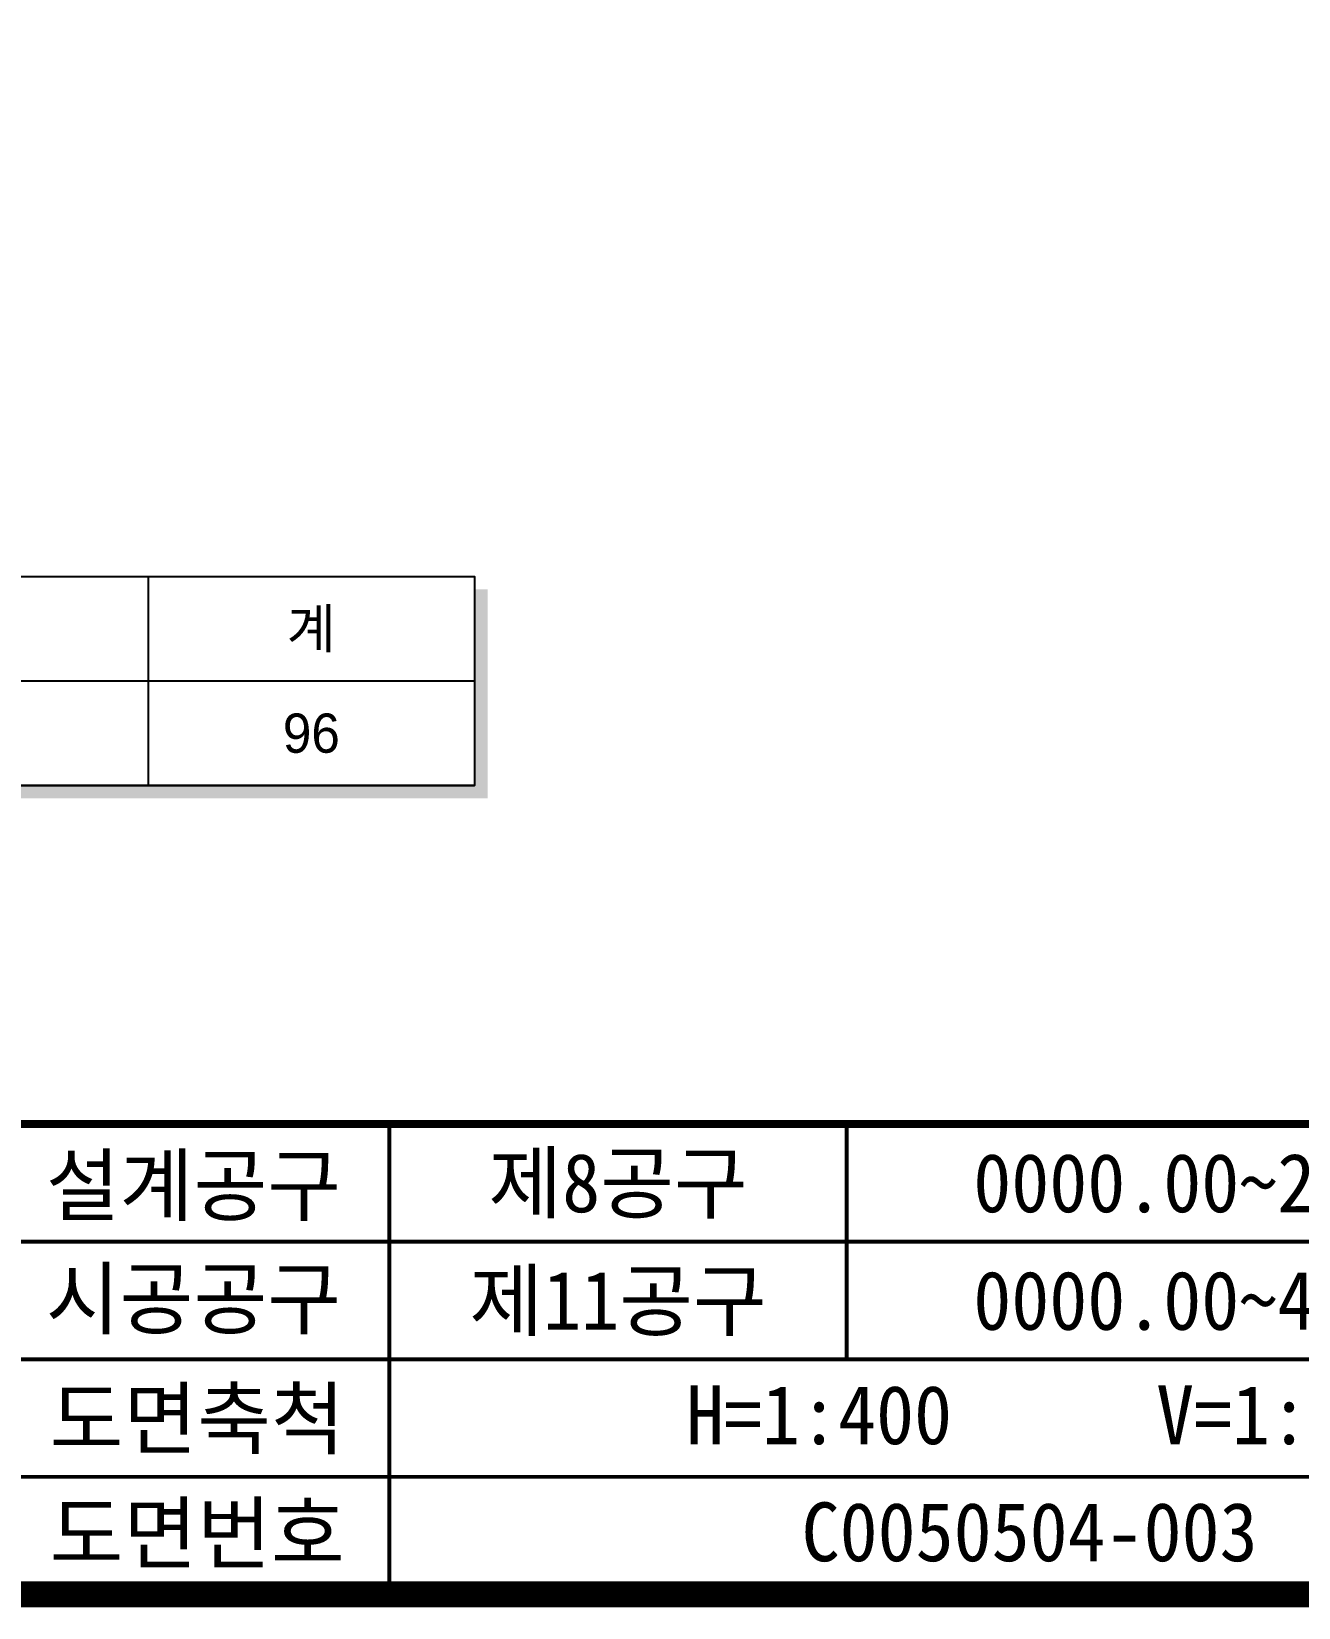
# Model space of a CAD drawing. Header units: feet. Extents: x 0 to 1079770, y 0 to 240000.
# Drawn here: x 977612 to 1016402, y 10000 to 58246 of the extents above; entities that cross this region are included whole.
import ezdxf
from ezdxf.enums import TextEntityAlignment as Align

# ---------------------------------------------------------------- set-up
doc = ezdxf.new("R2010")
doc.units = ezdxf.units.FT
doc.header["$LTSCALE"] = 2200
doc.header["$MEASUREMENT"] = 0
for name, color, linetype in [('CS-TABL-LIN1', 4, 'CONTINUOUS'), ('CS-TABL-LIN2', 1, 'CONTINUOUS'), ('CS-TABL-TEX1', 6, 'CONTINUOUS'), ('CS-TABL-TEX2', 3, 'CONTINUOUS'), ('CX-BORD-LIN1', 4, 'CONTINUOUS'), ('CX-BORD-LIN2', 3, 'CONTINUOUS'), ('CX-BORD-TEX2', 7, 'CONTINUOUS'), ('CX-BORD-TEX3', 6, 'CONTINUOUS'), ('CX-MISC', 2, 'CONTINUOUS')]:
    doc.layers.add(name, color=color, linetype=linetype)
doc.styles.add('A_STANDARD', font='')
doc.styles.add('TB_TEXT', font='')
doc.styles.add('TB_WBTXT', font='')
doc.styles.add('TB_WMTXT', font='')
doc.styles.get('A_STANDARD').set_extended_font_data('Dotum')
doc.styles.get('TB_TEXT').set_extended_font_data('DotumChe')
doc.styles.get('TB_WBTXT').set_extended_font_data('Dotum')
doc.styles.get('TB_WMTXT').set_extended_font_data('DotumChe')

# ---------------------------------------------------------------- blocks, each defined once
blk = doc.blocks.new('CXBLKA1-KHCA-1')
at = {"layer": 'CX-BORD-LIN1', "const_width": 2}
blk.add_lwpolyline([(796, 0), (0, 0), (0, 554), (796, 554)], close=True, dxfattribs=at)
at = {"layer": 'CX-BORD-LIN1', "const_width": 0.6}
blk.add_lwpolyline([(796, 36), (0, 36)], dxfattribs=at)
at = {"layer": 'CX-BORD-LIN2', "const_width": 0.3}
for points in [[(588, 0), (588, 36)], [(623, 18), (623, 36)], [(686, 27), (558, 27)], [(686, 18), (558, 18)], [(796, 9), (558, 9)]]:
    blk.add_lwpolyline(points, dxfattribs=at)
at = {"layer": 'CX-BORD-LIN1', "style": 'TB_TEXT'}
for tag, height, p in [('TR_RNUM5', 3, (285.11, 32.64)), ('TR_RDAT5', 3.5, (317.5, 33)), ('TR_DGN5', 3.5, (451.12, 33)), ('TR_CHK5', 3.5, (491.12, 33)), ('TR_APP5', 3.5, (531.12, 33)), ('TR_RNUM4', 3, (285.11, 26.64)), ('TR_RDAT4', 3.5, (317.5, 27)), ('TR_DGN4', 3.5, (451.12, 27)), ('TR_CHK4', 3.5, (491.12, 27)), ('TR_APP4', 3.5, (531.12, 27)), ('TR_RNUM3', 3, (285.11, 20.64)), ('TR_RDAT3', 3.5, (317.5, 21)), ('TR_DGN3', 3.5, (451.12, 21)), ('TR_CHK3', 3.5, (491.12, 21)), ('TR_APP3', 3.5, (531.12, 21)), ('TR_RNUM2', 3, (285.11, 14.64)), ('TR_RDAT2', 3.5, (317.5, 15)), ('TR_DGN2', 3.5, (451.12, 15)), ('TR_CHK2', 3.5, (491.12, 15)), ('TR_APP2', 3.5, (531.12, 15)), ('TR_RNUM1', 3, (285.11, 8.64)), ('TR_RDAT1', 3.5, (317.5, 9)), ('TR_DGN1', 3.5, (451.12, 9)), ('TR_CHK1', 3.5, (491.12, 9)), ('TR_APP1', 3.5, (531.12, 9))]:
    blk.add_attdef(tag, text='', height=height, dxfattribs=at).set_placement(p, align=Align.MIDDLE_CENTER)
for tag, p in [('TR_RCON5', (342.3, 33)), ('TR_RCON4', (342.3, 27)), ('TR_RCON3', (342.3, 21)), ('TR_RCON2', (342.3, 15)), ('TR_RCON1', (342.3, 9))]:
    blk.add_attdef(tag, text='', height=3.5, dxfattribs=at).set_placement(p, align=Align.MIDDLE_LEFT)
at = {"layer": 'CX-BORD-LIN2', "style": 'TB_TEXT'}
blk.add_attdef('TD_VERSION', text='', height=3, rotation=90, dxfattribs=at).set_placement((800.5, 48.01), align=Align.MIDDLE_CENTER)
at = {"layer": 'CX-BORD-TEX2', "style": 'TB_WMTXT'}
for tag, height, p in [('TB_CNAME', 5, (15.34, 531.83)), ('TB_CSCOP', 4, (16.63, 523.83))]:
    blk.add_attdef(tag, text='', height=height, dxfattribs=at).set_placement(p, align=Align.BOTTOM_LEFT)
at = {"layer": 'CX-BORD-TEX2', "style": 'TB_WBTXT'}
for tag, height, p in [('TB_MTITIL', 10, (398, 533.33)), ('TB_STITL', 7, (398, 518.33))]:
    blk.add_attdef(tag, text='', height=height, dxfattribs=at).set_placement(p, align=Align.MIDDLE_CENTER)
at = {"layer": 'CX-BORD-TEX3', "style": 'TB_TEXT'}
for s, p in [('설계공구', (573, 31.36)), ('시공공구', (573, 22.69)), ('도면축척', (573.29, 13.51)), ('도면번호', (573.29, 4.79))]:
    blk.add_text(s, height=4.5, dxfattribs=at).set_placement(p, align=Align.MIDDLE)
for tag, height, p in [('TD_LNDST', 4.5, (215, 31.5)), ('TD_DSECT', 4.5, (605.5, 31.5)), ('TD_DDIST', 4.5, (654.5, 31.5)), ('TD_DNAME_TOP', 4.5, (755, 27.96)), ('TD_CSECT', 4.5, (605.5, 22.5)), ('TD_CDIST', 4.5, (654.5, 22.5)), ('TD_DNAME_MAIN', 4.5, (755, 21.47)), ('TD_CCOMP', 4.5, (215, 13.59)), ('TD_HSCAL', 4.5, (620.88, 13.75)), ('TD_VSCAL', 4.5, (656.86, 13.75)), ('TD_DNAME_BOT', 3, (755, 15.25)), ('TD_FIELD', 4.5, (180, 5.13)), ('TD_CSTEP', 4.5, (250.74, 5.13)), ('TD_DWGNO', 4.5, (755, 5)), ('TD_DWGCODE', 4.5, (637, 4.79))]:
    blk.add_attdef(tag, text='', height=height, dxfattribs=at).set_placement(p, align=Align.MIDDLE_CENTER)
for tag, height, width, p in [('TD_DCOMP', 4.5, 0.95, (215, 22.59)), ('TD_CNAME', 5, 0.78, (65, 7.6))]:
    blk.add_attdef(tag, text='', height=height, dxfattribs=dict(at, width=width)).set_placement(p, align=Align.MIDDLE_CENTER)

msp = doc.modelspace()

# ---------------------------------------------------------------- linework, layer by layer
at = {"layer": 'CS-TABL-LIN1'}
msp.add_lwpolyline([(789179, 41567), (991179, 41567), (991179, 35167), (789179, 35167)], close=True, dxfattribs=at)
for points in [[(991179, 41167), (991579, 41167), (991179, 35167), (991579, 35167)], [(789579, 35167), (991579, 35167), (789579, 34767), (991579, 34767)]]:
    msp.add_solid(points, dxfattribs=at)
at = {"layer": 'CS-TABL-LIN2'}
for p, q in [((981179, 41567), (981179, 35167)), ((789179, 38367), (991179, 38367)), ((797179, 38367), (991179, 38367)), ((789179, 35167), (991179, 35167)), ((797179, 35167), (991179, 35167))]:
    msp.add_line(p, q, dxfattribs=at)

# ---------------------------------------------------------------- block references
at = {"layer": 'CX-MISC'}
ref = msp.add_blockref('CXBLKA1-KHCA-1', (753370, 10400), dxfattribs=dict(at, xscale=400, yscale=400, zscale=400))
ref.add_attrib('TD_DSECT', '제8공구', dxfattribs={"layer": 'CX-BORD-TEX3', "height": 1800, "style": 'TB_TEXT'}).set_placement((995570, 23000), align=Align.MIDDLE_CENTER)
ref.add_attrib('TD_DDIST', '0000.00~2300.00', dxfattribs={"layer": 'CX-BORD-TEX3', "height": 1800, "style": 'TB_TEXT'}).set_placement((1015170, 23000), align=Align.MIDDLE_CENTER)
ref.add_attrib('TD_CSECT', '제11공구', dxfattribs={"layer": 'CX-BORD-TEX3', "height": 1800, "style": 'TB_TEXT'}).set_placement((995570, 19400), align=Align.MIDDLE_CENTER)
ref.add_attrib('TD_CDIST', '0000.00~4160.00', dxfattribs={"layer": 'CX-BORD-TEX3', "height": 1800, "style": 'TB_TEXT'}).set_placement((1015170, 19400), align=Align.MIDDLE_CENTER)
ref.add_attrib('TD_HSCAL', 'H=1:400', dxfattribs={"layer": 'CX-BORD-TEX3', "height": 1800, "style": 'TB_TEXT'}).set_placement((1001724, 15899), align=Align.MIDDLE_CENTER)
ref.add_attrib('TD_VSCAL', 'V=1:400', dxfattribs={"layer": 'CX-BORD-TEX3', "height": 1800, "style": 'TB_TEXT'}).set_placement((1016115, 15899), align=Align.MIDDLE_CENTER)
ref.add_attrib('TD_DWGCODE', 'C0050504-003', dxfattribs={"layer": 'CX-BORD-TEX3', "height": 1800, "style": 'TB_TEXT'}).set_placement((1008170, 12316), align=Align.MIDDLE_CENTER)

# ---------------------------------------------------------------- texts
at = {"layer": 'CS-TABL-TEX1', "style": 'A_STANDARD'}
msp.add_text('계', height=1200, dxfattribs=at).set_placement((986179, 39367), align=Align.CENTER)
at = {"layer": 'CS-TABL-TEX2', "style": 'A_STANDARD'}
msp.add_text('96', height=1200, dxfattribs=at).set_placement((986179, 36167), align=Align.CENTER)

doc.saveas('drawing.dxf')
